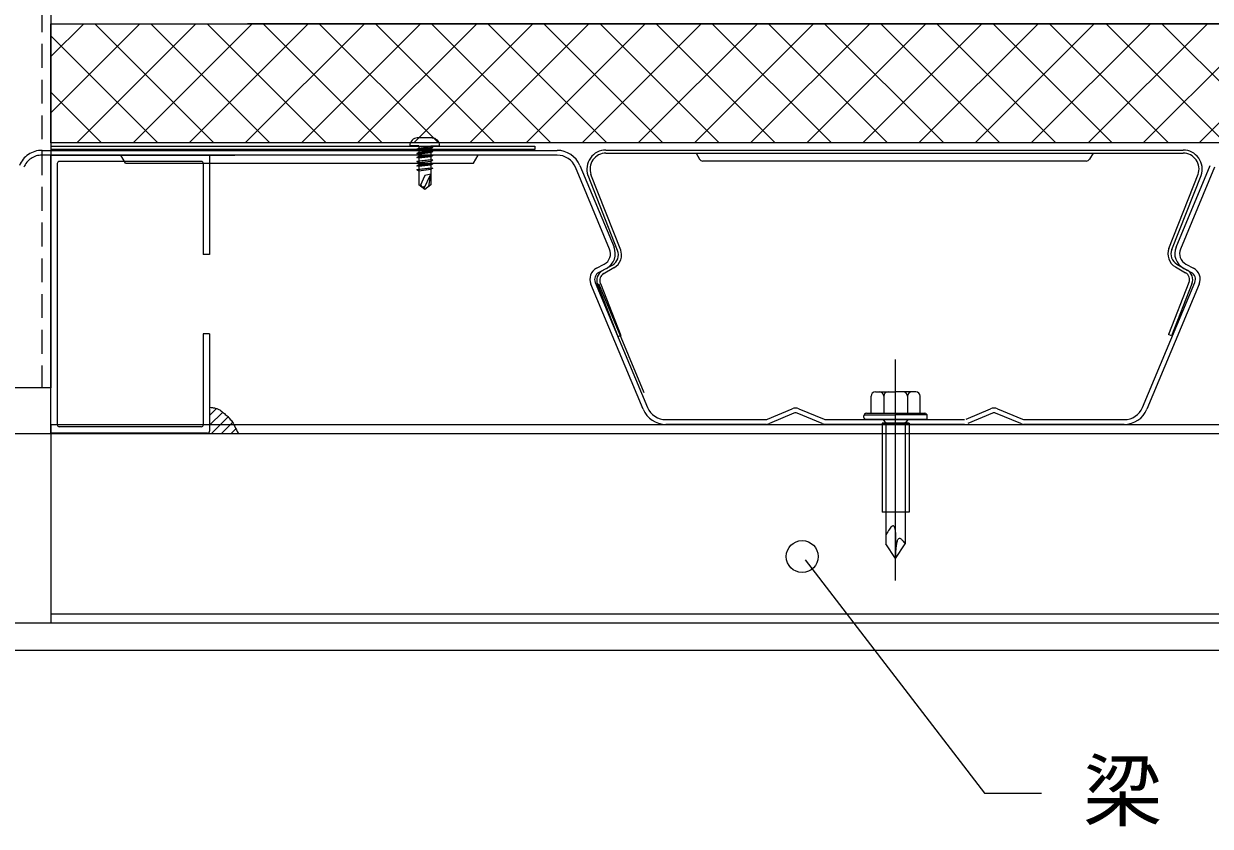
# Model space of a CAD drawing. Units: millimetres, scale not verified. Extents: x -3038 to 3038, y -2115 to 2115.
# Drawn here: x -1713.5 to -1414.6, y 1046.1 to 1248.2 of the extents above; entities that cross this region are included whole.
import ezdxf
from ezdxf.enums import TextEntityAlignment as Align

# ---------------------------------------------------------------- set-up
doc = ezdxf.new("R2010")
doc.units = ezdxf.units.MM
doc.header["$LTSCALE"] = 5
doc.linetypes.add('DASHED1', pattern=[1.8, 1.2, -0.6])
doc.linetypes.add('LONG_DASHED1', pattern=[7, 6, -1])
for name, color, linetype in [('0-2_母屋', 7, 'Continuous'), ('0-B_ビス', 7, 'Continuous'), ('0-E_テキスト___1', 7, 'Continuous'), ('1-2__0-E_テキスト', 4, 'Continuous')]:
    doc.layers.add(name, color=color, linetype=linetype)
for name, color, linetype, lineweight in [('0-3_デッキ', 3, 'Continuous', 18), ('0-8_防水層', 4, 'Continuous', 18), ('0-9_断熱層', 5, 'Continuous', 18)]:
    doc.layers.add(name, color=color, linetype=linetype, lineweight=lineweight)
doc.styles.add('ＭＳ ゴシック', font='')
doc.styles.get('ＭＳ ゴシック').set_extended_font_data('MS Gothic')

msp = doc.modelspace()

# ---------------------------------------------------------------- linework, layer by layer
at = {"layer": '0-2_母屋', "linetype": 'DASHED1'}
msp.add_line((-1708.945, 1495.101), (-1708.945, 1156.539), dxfattribs=at)
at = {"layer": '0-2_母屋'}
for p, q in [((-1666.645, 1149.572), (-1664.882, 1151.335)), ((-1666.645, 1147.072), (-1663.351, 1150.367)), ((-1666.108, 1145.11), (-1662.011, 1149.206)), ((-1663.604, 1145.11), (-1660.901, 1147.813)), ((-2935.262, 1145.009), (-1135.262, 1145.009)), ((-1706.558, 1097.309), (-1706.558, 1147.309)), ((-1706.558, 1147.309), (-1135.262, 1147.309)), ((-1661.1, 1145.11), (-1660.008, 1146.202)), ((-1659.684, 1145.531), (-1659.487, 1145.11)), ((-1806.199, 1097.309), (-1135.262, 1097.309)), ((-1706.558, 1099.61), (-1135.262, 1099.61)), ((-1135.262, 1090.35), (-2935.262, 1090.35))]:
    msp.add_line(p, q, dxfattribs=at)
msp.add_lwpolyline([(-1706.645, 1495.101), (-1706.645, 1156.539), (-1881.629, 1156.539), (-1881.629, 1495.101)], close=True, dxfattribs=at)
msp.add_lwpolyline([(-1666.61, 1151.613), (-1666.276, 1151.577), (-1665.943, 1151.529), (-1665.75, 1151.496), (-1665.63, 1151.475), (-1665.422, 1151.433), (-1665.217, 1151.386), (-1665.014, 1151.332), (-1664.815, 1151.269), (-1664.621, 1151.196), (-1664.511, 1151.148), (-1664.36, 1151.076), (-1664.109, 1150.933), (-1663.867, 1150.773), (-1663.631, 1150.6), (-1663.401, 1150.417), (-1663.174, 1150.229), (-1663.043, 1150.119), (-1662.914, 1150.011), (-1662.693, 1149.824), (-1662.474, 1149.635), (-1662.26, 1149.444), (-1662.051, 1149.247), (-1661.85, 1149.045), (-1661.737, 1148.923), (-1661.622, 1148.794), (-1661.432, 1148.564), (-1661.251, 1148.326), (-1661.078, 1148.082), (-1660.912, 1147.831), (-1660.753, 1147.576), (-1660.664, 1147.427), (-1660.529, 1147.192), (-1660.304, 1146.783), (-1660.09, 1146.369), (-1659.884, 1145.952), (-1659.684, 1145.531), (-1659.487, 1145.11)], dxfattribs=at)
at = {"layer": '0-3_デッキ'}
for p, q in [((-1584.763, 1216.546), (-1706.645, 1216.546)), ((-1708.861, 1216.309), (-1579.111, 1216.309)), ((-1579.111, 1215.11), (-1708.861, 1215.11)), ((-1706.645, 1145.11), (-1706.645, 1215.11)), ((-1706.645, 1215.11), (-1666.645, 1215.11)), ((-1705.32, 1215.107), (-1660.321, 1215.107)), ((-1668.745, 1213.509), (-1704.545, 1213.509)), ((-1703.301, 1216.309), (-1699.326, 1216.309)), ((-1687.831, 1213.109), (-1688.986, 1215.11)), ((-1666.645, 1215.11), (-1666.645, 1190.109)), ((-1566.817, 1216.398), (-1421.417, 1216.398)), ((-1566.817, 1215.598), (-1421.417, 1215.598)), ((-1544.117, 1215.598), (-1543.251, 1214.098)), ((-1445.849, 1213.598), (-1542.385, 1213.598)), ((-1444.117, 1215.598), (-1444.983, 1214.098)), ((-1705.045, 1213.009), (-1705.045, 1147.209)), ((-1668.245, 1213.009), (-1668.245, 1190.109)), ((-1565.883, 1191.468), (-1574.499, 1212.041)), ((-1573.393, 1212.504), (-1564.776, 1191.932)), ((-1423.196, 1191.932), (-1414.58, 1212.504)), ((-1413.473, 1212.041), (-1422.089, 1191.468)), ((-1563.885, 1191.124), (-1571.33, 1209.965)), ((-1563.048, 1191.182), (-1570.586, 1210.259)), ((-1425.009, 1191.633), (-1417.638, 1210.285)), ((-1424.264, 1191.339), (-1416.894, 1209.991)), ((-1666.645, 1190.109), (-1668.245, 1190.109)), ((-1569.156, 1186.654), (-1567.254, 1187.654)), ((-1565.187, 1187.416), (-1567.737, 1185.96)), ((-1564.791, 1186.693), (-1567.485, 1185.154)), ((-1423.359, 1186.937), (-1420.809, 1185.481)), ((-1422.962, 1187.632), (-1420.413, 1186.176)), ((-1420.717, 1187.654), (-1418.816, 1186.654)), ((-1566.696, 1186.592), (-1568.598, 1185.592)), ((-1419.374, 1185.592), (-1421.276, 1186.592)), ((-1557.439, 1151.114), (-1570.619, 1182.585)), ((-1569.513, 1183.049), (-1556.332, 1151.578)), ((-1557.143, 1155.261), (-1568.634, 1182.7)), ((-1568.208, 1182.794), (-1563.039, 1169.713)), ((-1431.641, 1151.578), (-1418.46, 1183.049)), ((-1417.353, 1182.585), (-1430.534, 1151.114)), ((-1419.941, 1183.009), (-1425.11, 1169.929)), ((-1419.197, 1182.715), (-1424.366, 1169.634)), ((-1666.645, 1170.109), (-1668.245, 1170.109)), ((-1668.245, 1170.109), (-1668.245, 1147.209)), ((-1666.645, 1170.109), (-1666.645, 1145.609)), ((-1424.366, 1169.634), (-1425.11, 1169.929)), ((-1493.847, 1131.996), (-1493.847, 1163.606)), ((-1500.035, 1150.098), (-1500.035, 1154.407)), ((-1498.935, 1155.507), (-1497.946, 1155.507)), ((-1497.946, 1155.507), (-1493.847, 1155.507)), ((-1496.846, 1154.407), (-1496.846, 1150.098)), ((-1490.849, 1154.407), (-1490.849, 1150.098)), ((-1487.66, 1150.098), (-1487.66, 1154.407)), ((-1526.11, 1148.59), (-1519.915, 1151.245)), ((-1518.197, 1151.251), (-1511.855, 1148.587)), ((-1476.11, 1148.59), (-1469.915, 1151.245)), ((-1468.197, 1151.251), (-1461.855, 1148.587)), ((-1551.72, 1148.509), (-1526.504, 1148.509)), ((-1519.443, 1150.142), (-1525.638, 1147.487)), ((-1512.32, 1147.481), (-1518.661, 1150.145)), ((-1511.468, 1148.509), (-1476.504, 1148.509)), ((-1511.468, 1148.509), (-1476.504, 1148.509)), ((-1501.839, 1149.04), (-1501.839, 1149.438)), ((-1501.791, 1149.686), (-1493.847, 1149.686)), ((-1486.123, 1148.509), (-1501.572, 1148.509)), ((-1501.179, 1150.098), (-1486.516, 1150.098)), ((-1485.904, 1149.686), (-1493.847, 1149.686)), ((-1485.855, 1149.04), (-1485.855, 1149.438)), ((-1469.443, 1150.142), (-1475.638, 1147.487)), ((-1462.32, 1147.481), (-1468.662, 1150.145)), ((-1461.468, 1148.509), (-1436.252, 1148.509)), ((-1667.145, 1145.11), (-1706.645, 1145.11)), ((-1668.745, 1146.709), (-1704.545, 1146.709)), ((-1526.504, 1147.309), (-1551.72, 1147.309)), ((-1543.394, 1147.309), (-1539.057, 1147.309)), ((-1476.504, 1147.309), (-1511.468, 1147.309)), ((-1476.504, 1147.309), (-1511.468, 1147.309)), ((-1509.468, 1147.309), (-1490.39, 1147.309)), ((-1497.271, 1147.646), (-1497.271, 1125.222)), ((-1490.424, 1147.646), (-1497.271, 1147.646)), ((-1496.271, 1147.646), (-1496.271, 1117.226)), ((-1491.424, 1147.646), (-1491.424, 1117.226)), ((-1490.424, 1147.646), (-1490.424, 1125.222)), ((-1436.252, 1147.309), (-1461.468, 1147.309)), ((-1490.424, 1125.222), (-1497.271, 1125.222)), ((-1493.847, 1113.509), (-1496.271, 1117.226)), ((-1493.847, 1113.509), (-1491.424, 1117.226))]:
    msp.add_line(p, q, dxfattribs=at)
at = {"layer": '0-3_デッキ', "linetype": 'LONG_DASHED1'}
msp.add_line((-1493.847, 1108.022), (-1493.847, 1159.007), dxfattribs=at)
at = {"layer": '0-3_デッキ'}
for points in [[(-1706.645, 1217.348), (-1584.763, 1217.348), (-1584.763, 1216.546)], [(-1687.831, 1213.109), (-1600.141, 1213.109), (-1598.986, 1215.11)], [(-1568.952, 1182.5), (-1563.783, 1169.419), (-1563.039, 1169.713)], [(-1488.76, 1155.507), (-1489.749, 1155.507), (-1493.847, 1155.507)], [(-1493.847, 1113.509), (-1493.827, 1114.111), (-1493.808, 1114.711), (-1493.79, 1115.304), (-1493.774, 1115.889), (-1493.761, 1116.463), (-1493.751, 1117.022), (-1493.746, 1117.564), (-1493.746, 1118.087), (-1493.751, 1118.586), (-1493.764, 1119.06), (-1493.782, 1119.505), (-1493.809, 1119.919), (-1493.845, 1120.299), (-1493.89, 1120.641), (-1493.945, 1120.943), (-1494.011, 1121.203), (-1494.088, 1121.417), (-1494.177, 1121.583), (-1494.279, 1121.697), (-1494.395, 1121.757), (-1494.525, 1121.76), (-1494.67, 1121.703), (-1494.794, 1121.615), (-1495.007, 1121.401), (-1495.197, 1121.165), (-1495.398, 1120.884), (-1495.609, 1120.567), (-1495.825, 1120.223), (-1496.047, 1119.861), (-1496.271, 1119.49)], [(-1493.847, 1113.509), (-1493.83, 1113.883), (-1493.813, 1114.256), (-1493.794, 1114.625), (-1493.775, 1114.988), (-1493.753, 1115.344), (-1493.729, 1115.691), (-1493.703, 1116.028), (-1493.673, 1116.352), (-1493.64, 1116.662), (-1493.602, 1116.955), (-1493.56, 1117.231), (-1493.513, 1117.487), (-1493.46, 1117.722), (-1493.402, 1117.933), (-1493.337, 1118.12), (-1493.266, 1118.279), (-1493.186, 1118.41), (-1493.1, 1118.511), (-1493.005, 1118.579), (-1492.901, 1118.613), (-1492.788, 1118.612), (-1492.628, 1118.554), (-1492.534, 1118.495), (-1492.393, 1118.381), (-1492.243, 1118.236), (-1492.087, 1118.065), (-1491.926, 1117.873), (-1491.761, 1117.666), (-1491.593, 1117.449), (-1491.424, 1117.226)]]:
    msp.add_lwpolyline(points, dxfattribs=at)
at = {"layer": '0-3_デッキ', "linetype": 'LONG_DASHED1'}
for radius in [6.2, 5]:
    msp.add_arc((-1708.861, 1210.109), radius, 90, 157.27505, dxfattribs=at)
at = {"layer": '0-3_デッキ'}
for centre, radius, start, end in [((-1704.545, 1213.009), 0.5, 90, 180), ((-1668.745, 1213.009), 0.5, 0, 90), ((-1579.111, 1210.109), 6.2, 22.72491, 90), ((-1579.111, 1210.109), 5, 22.72491, 90), ((-1566.817, 1211.598), 4.8, 89.99998, 199.56197), ((-1566.817, 1211.598), 4, 89.99998, 199.56197), ((-1542.385, 1214.598), 1, 210, 270), ((-1445.849, 1214.598), 1, 270, 330), ((-1421.417, 1211.598), 4.8, 340.43802, 89.99998), ((-1421.417, 1211.598), 4, 340.43802, 90), ((-1568.65, 1190.309), 3, 297.72493, 22.72493), ((-1568.65, 1190.309), 4.2, 297.72493, 22.72493), ((-1566.675, 1190.021), 3, 299.73012, 21.56197), ((-1566.675, 1190.021), 3.8, 299.73012, 21.56197), ((-1421.474, 1190.237), 3.8, 158.43802, 240.26987), ((-1421.474, 1190.237), 3, 158.43802, 240.26987), ((-1419.322, 1190.309), 4.2, 157.27505, 242.27505), ((-1419.322, 1190.309), 3, 157.27505, 242.27505), ((-1567.668, 1183.822), 3.2, 117.72491, 202.72493), ((-1420.305, 1183.822), 3.2, 337.27505, 62.27505), ((-1567.668, 1183.822), 2, 117.72491, 202.72493), ((-1566.348, 1183.529), 2.8, 119.7301, 201.56197), ((-1566.348, 1183.529), 2, 119.7301, 201.56197), ((-1421.801, 1183.744), 2, 338.43802, 60.26987), ((-1421.801, 1183.744), 2.8, 338.43802, 60.26987), ((-1420.305, 1183.822), 2, 337.27505, 62.27505), ((-1498.935, 1154.407), 1.1, 90, 180), ((-1497.946, 1154.407), 1.1, 0, 90), ((-1495.746, 1154.407), 1.1, 90, 180), ((-1491.949, 1154.407), 1.1, 0, 90), ((-1489.749, 1154.407), 1.1, 90, 180), ((-1488.76, 1154.407), 1.1, 0, 90), ((-1551.72, 1153.509), 6.2, 202.72493, 270), ((-1551.72, 1153.509), 5, 202.72493, 270), ((-1519.049, 1149.223), 2.2, 67.2135, 113.19858), ((-1469.049, 1149.223), 2.2, 67.2135, 113.19858), ((-1436.252, 1153.509), 5, 270, 337.27505), ((-1436.252, 1153.509), 6.2, 270, 337.27505), ((-1526.504, 1149.509), 1, 270, 293.19858), ((-1519.049, 1149.223), 1, 67.2135, 113.19858), ((-1511.468, 1149.509), 1, 247.2135, 270), ((-1501.179, 1149.438), 0.66, 90, 180), ((-1501.179, 1149.04), 0.66, 180, 233.49475), ((-1490.015, 1153.642), 8.665, 216.32169, 223.78168), ((-1497.68, 1153.642), 8.665, 316.21831, 323.6783), ((-1486.516, 1149.438), 0.66, 0, 90), ((-1486.516, 1149.04), 0.66, 306.50523, 0), ((-1469.049, 1149.223), 1, 67.2135, 113.19858), ((-1461.468, 1149.509), 1, 247.2135, 270), ((-1704.545, 1147.209), 0.5, 180, 270), ((-1668.745, 1147.209), 0.5, 270, 0), ((-1667.145, 1145.609), 0.5, 270, 0), ((-1526.504, 1149.509), 2.2, 270, 293.19858), ((-1511.468, 1149.509), 2.2, 247.2135, 270), ((-1461.468, 1149.509), 2.2, 247.2135, 270)]:
    msp.add_arc(centre, radius, start, end, dxfattribs=at)
at = {"layer": '0-8_防水層'}
msp.add_line((-1704.929, 1248.194), (-1135.262, 1248.194), dxfattribs=at)
at = {"layer": '0-9_断熱層'}
for p, q in [((-1706.645, 1248.194), (-1456.439, 1248.194)), ((-1706.645, 1218.194), (-1706.645, 1248.194)), ((-1706.645, 1239.917), (-1698.368, 1248.194)), ((-1706.645, 1225.775), (-1684.226, 1248.194)), ((-1700.084, 1218.194), (-1670.084, 1248.194)), ((-1695.582, 1248.194), (-1665.582, 1218.194)), ((-1685.942, 1218.194), (-1655.942, 1248.194)), ((-1681.439, 1248.194), (-1651.439, 1218.194)), ((-1671.8, 1218.194), (-1641.8, 1248.194)), ((-1667.297, 1248.194), (-1637.297, 1218.194)), ((-1657.658, 1218.194), (-1627.657, 1248.194)), ((-1456.439, 1248.194), (-1657.1, 1248.209)), ((-1653.155, 1248.194), (-1623.155, 1218.194)), ((-1643.515, 1218.194), (-1613.516, 1248.194)), ((-1639.013, 1248.194), (-1609.013, 1218.194)), ((-1629.373, 1218.194), (-1599.373, 1248.194)), ((-1624.871, 1248.194), (-1594.871, 1218.194)), ((-1615.231, 1218.194), (-1585.231, 1248.194)), ((-1610.729, 1248.194), (-1580.729, 1218.194)), ((-1601.089, 1218.194), (-1571.089, 1248.194)), ((-1596.586, 1248.194), (-1566.587, 1218.194)), ((-1586.947, 1218.194), (-1556.947, 1248.194)), ((-1582.444, 1248.194), (-1552.444, 1218.194)), ((-1572.805, 1218.194), (-1542.805, 1248.194)), ((-1568.302, 1248.194), (-1538.302, 1218.194)), ((-1558.663, 1218.194), (-1528.663, 1248.194)), ((-1554.16, 1248.194), (-1524.16, 1218.194)), ((-1544.52, 1218.194), (-1514.521, 1248.194)), ((-1540.018, 1248.194), (-1510.018, 1218.194)), ((-1530.378, 1218.194), (-1500.378, 1248.194)), ((-1525.876, 1248.194), (-1495.876, 1218.194)), ((-1516.236, 1218.194), (-1486.236, 1248.194)), ((-1511.734, 1248.194), (-1481.734, 1218.194)), ((-1502.094, 1218.194), (-1472.094, 1248.194)), ((-1497.591, 1248.194), (-1467.592, 1218.194)), ((-1487.952, 1218.194), (-1457.952, 1248.194)), ((-1483.45, 1248.194), (-1453.449, 1218.194)), ((-1473.81, 1218.194), (-1443.81, 1248.194)), ((-1469.307, 1248.194), (-1439.307, 1218.194)), ((-1459.668, 1218.194), (-1429.668, 1248.194)), ((-1402.856, 1248.194), (-1456.439, 1248.194)), ((-1455.104, 1248.194), (-1425.104, 1218.194)), ((-1445.298, 1218.194), (-1415.298, 1248.194)), ((-1440.808, 1248.194), (-1410.808, 1218.194)), ((-1431.475, 1218.194), (-1401.475, 1248.194)), ((-1426.748, 1248.194), (-1396.748, 1218.194)), ((-1417.415, 1218.194), (-1387.415, 1248.194)), ((-1706.645, 1245.115), (-1679.723, 1218.194)), ((-1706.645, 1230.973), (-1693.866, 1218.194)), ((-1135.262, 1218.194), (-1706.645, 1218.194))]:
    msp.add_line(p, q, dxfattribs=at)
at = {"layer": '0-B_ビス'}
for p, q in [((-1613.949, 1217.491), (-1616.219, 1217.491)), ((-1610.499, 1219.441), (-1614.389, 1219.441)), ((-1613.949, 1217.491), (-1613.949, 1207.651)), ((-1610.949, 1217.491), (-1610.949, 1207.651)), ((-1610.949, 1217.491), (-1608.699, 1217.491)), ((-1610.449, 1212.901), (-1610.959, 1212.581)), ((-1610.449, 1211.861), (-1610.959, 1211.541)), ((-1612.429, 1209.966), (-1613.636, 1207.397)), ((-1612.719, 1206.661), (-1610.949, 1210.331))]:
    msp.add_line(p, q, dxfattribs=at)
for points in [[(-1610.449, 1217.061), (-1610.959, 1217.161), (-1613.949, 1216.821), (-1614.449, 1216.601)], [(-1610.449, 1216.021), (-1610.949, 1216.119), (-1613.949, 1215.771), (-1614.449, 1215.561)], [(-1610.449, 1214.981), (-1610.949, 1214.667), (-1613.939, 1214.311), (-1614.449, 1214.521)], [(-1614.449, 1213.471), (-1613.949, 1213.691), (-1610.959, 1214.031), (-1610.449, 1213.941)], [(-1610.449, 1212.901), (-1610.959, 1212.991), (-1613.949, 1212.651), (-1614.449, 1212.431)], [(-1614.449, 1211.391), (-1613.949, 1211.611), (-1610.959, 1211.951), (-1610.449, 1211.861)]]:
    msp.add_lwpolyline(points, close=True, dxfattribs=at)
for points in [[(-1610.449, 1217.061), (-1610.949, 1216.747), (-1613.949, 1216.395), (-1614.449, 1216.601)], [(-1610.449, 1216.021), (-1610.959, 1215.701), (-1613.949, 1215.355), (-1614.449, 1215.561)], [(-1610.449, 1214.981), (-1610.949, 1215.069), (-1613.949, 1214.731), (-1614.449, 1214.521)], [(-1614.449, 1213.471), (-1613.949, 1213.275), (-1610.949, 1213.627), (-1610.449, 1213.941)], [(-1610.949, 1212.587), (-1613.939, 1212.231), (-1614.449, 1212.431)], [(-1614.449, 1211.391), (-1613.939, 1211.191), (-1610.949, 1211.547)], [(-1610.949, 1207.651), (-1612.429, 1206.417), (-1613.949, 1207.651)], [(-1611.459, 1207.231), (-1610.949, 1210.331), (-1612.449, 1209.961)]]:
    msp.add_lwpolyline(points, dxfattribs=at)
for centre, radius, start, end in [((-1614.289, 1217.511), 1.93, 90, 180.59373), ((-1610.599, 1217.511), 1.9, 359.39687, 90), ((-1612.877, 1207.742), 0.632, 186.80423, 313.16969)]:
    msp.add_arc(centre, radius, start, end, dxfattribs=at)
at = {"layer": '1-2__0-E_テキスト'}
msp.add_lwpolyline([(-1516.658, 1113.203), (-1471.415, 1054.387), (-1457.088, 1054.387)], dxfattribs=at)
msp.add_circle((-1517.375, 1114.019), 4, dxfattribs=at)

# ---------------------------------------------------------------- texts
at = {"layer": '0-E_テキスト___1', "style": 'ＭＳ ゴシック'}
msp.add_text('梁', height=14.66, dxfattribs=at).set_placement((-1446.628, 1043.287), align=Align.BOTTOM_LEFT)

doc.saveas('drawing.dxf')
